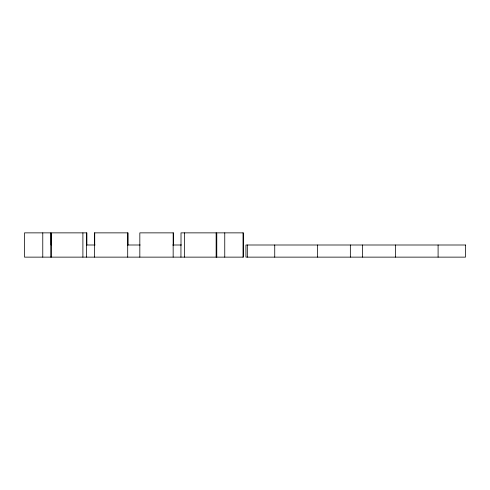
<?xml version="1.0" encoding="UTF-8"?>
<svg xmlns="http://www.w3.org/2000/svg" width="490" height="490" viewBox="0 0 490 490"><rect width="100%" height="100%" fill="white"/><g stroke="black" fill="none" stroke-linecap="round" stroke-linejoin="round"><path stroke-width="0.73" d="M86.332 245L95.035 245M127.437 245L140.183 245M172.701 245L181.3 245M438.097 245L438.097 257.134M395.399 245L395.399 257.134M362.478 245L362.478 257.134M350.35 245L350.35 257.134M317.44 245L317.44 257.134M274.737 245L274.737 257.134M247.328 245L247.328 257.134M243.028 232.866L243.028 257.134M224.757 232.866L224.757 257.134M216.776 257.134L216.782 232.866L243.383 232.866L243.383 257.134L24.5 257.134L24.5 232.866L51.101 232.866L51.101 245M216.488 245L216.488 232.866L181.006 232.866L181.006 245M216.133 232.866L216.133 257.134M184.632 232.866L184.632 257.134M180.945 245L180.945 257.134M173.515 245L173.515 232.866L139.828 232.866L139.828 257.134M173.16 232.866L173.16 257.134M128.049 245L128.049 232.866L94.368 232.866L94.368 257.134M127.7 232.866L127.7 257.134M94.717 232.866L94.717 245M86.877 245L86.877 232.866L51.395 232.866L51.395 257.134M86.583 245L86.583 257.134M86.522 232.866L86.522 245M82.896 232.866L82.896 257.134M50.752 232.866L50.752 257.134M42.771 232.866L42.771 257.134M465.5 245L245.931 245L245.931 257.134L465.5 257.134L465.5 245"/></g></svg>
